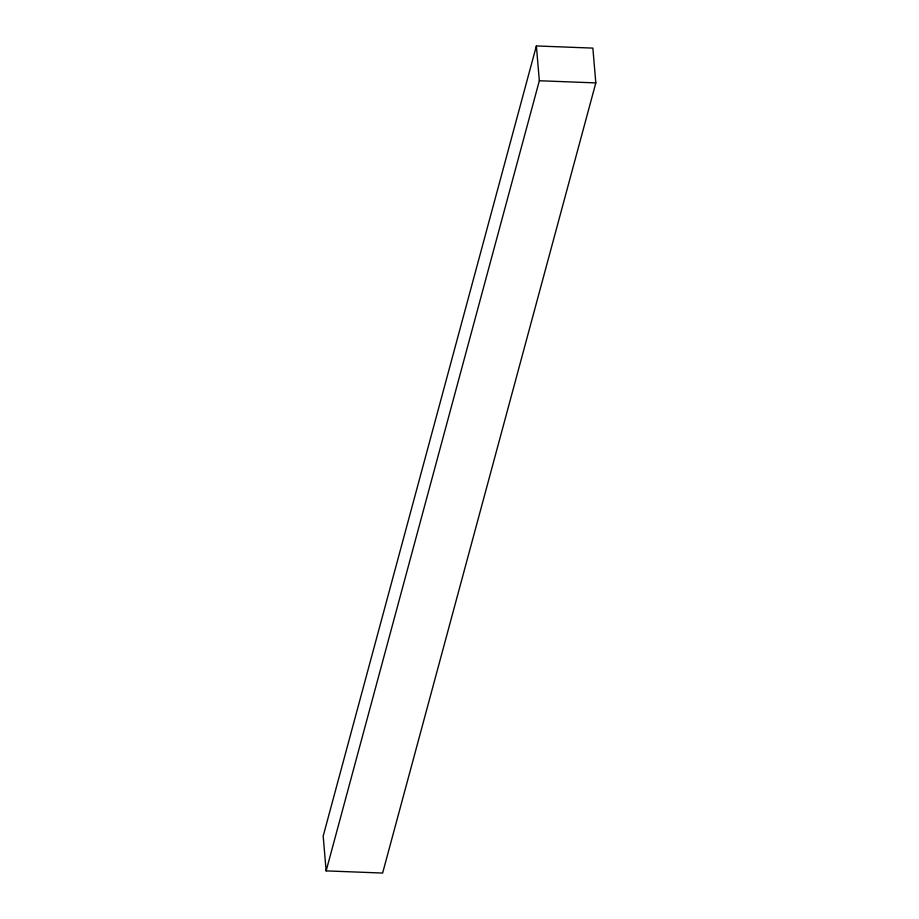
<?xml version="1.0" encoding="UTF-8"?>
<svg xmlns="http://www.w3.org/2000/svg" width="919" height="919" viewBox="0 0 919 919"><rect width="100%" height="100%" fill="white"/><g stroke="black" fill="none" stroke-linecap="round" stroke-linejoin="round"><path stroke-width="1.38" d="M536.374 45.95L323.178 836.095L326.142 870.89L382.626 873.05L595.822 82.905L592.858 48.11L536.374 45.95L539.338 80.746L326.142 870.89M539.338 80.746L595.822 82.905"/></g></svg>
